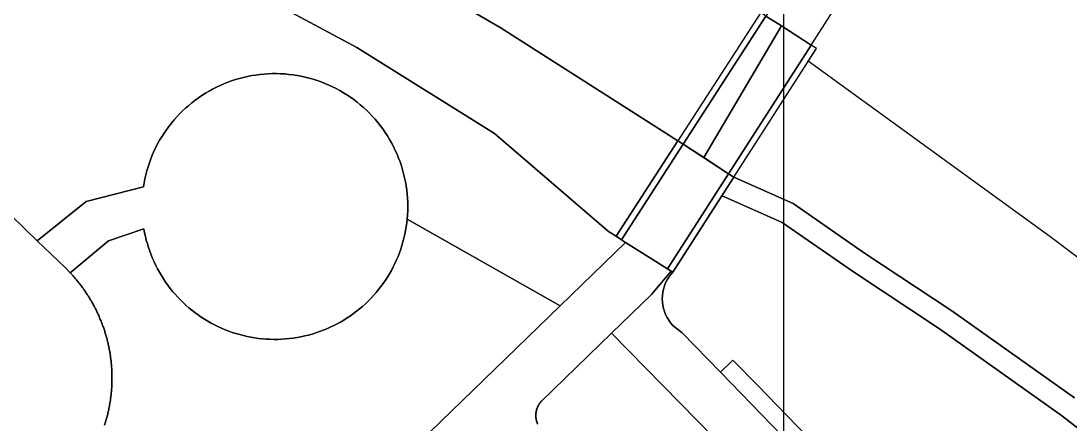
# Model space of a CAD drawing. Header units: metres. Extents: x -127 to 442, y -186 to 462.
# Drawn here: x 213.94 to 262.16, y 69.56 to 88.09 of the extents above; entities that cross this region are included whole.
import ezdxf

# ---------------------------------------------------------------- set-up
doc = ezdxf.new("R2010")
doc.units = ezdxf.units.M

msp = doc.modelspace()

# ---------------------------------------------------------------- linework, layer by layer
at = {"color": 7}
msp.add_lwpolyline([(0, 0), (249, 0), (249, 249), (0, 249)], close=True, dxfattribs=at)
at = {"layer": 'road_0', "color": 8}
for points in [[(217.787, 69.511), (217.803, 69.561), (217.818, 69.611), (217.833, 69.662), (217.848, 69.713), (217.863, 69.763), (217.877, 69.814), (217.891, 69.865), (217.904, 69.916), (217.917, 69.968), (217.93, 70.019), (217.942, 70.07), (217.954, 70.122), (217.965, 70.173), (217.976, 70.225), (217.987, 70.277), (217.997, 70.328), (218.007, 70.38), (218.016, 70.432), (218.025, 70.484), (218.034, 70.536), (218.042, 70.588), (218.05, 70.64), (218.058, 70.693), (218.065, 70.745), (218.072, 70.797), (218.078, 70.85), (218.084, 70.902), (218.09, 70.955), (218.095, 71.007), (218.1, 71.06), (218.104, 71.112), (218.108, 71.165), (218.112, 71.218), (218.115, 71.27), (218.118, 71.323), (218.12, 71.376), (218.122, 71.429), (218.124, 71.481), (218.125, 71.534), (218.126, 71.587), (218.126, 71.64), (218.126, 71.693), (218.126, 71.745), (218.125, 71.798), (218.124, 71.851), (218.122, 71.904), (218.121, 71.957), (218.118, 72.009), (218.116, 72.062), (218.112, 72.115), (218.109, 72.167), (218.105, 72.22), (218.105, 72.22), (218.101, 72.268), (218.097, 72.316), (218.092, 72.364), (218.087, 72.412), (218.082, 72.46), (218.077, 72.508), (218.071, 72.556), (218.065, 72.604), (218.058, 72.652), (218.051, 72.699), (218.044, 72.747), (218.036, 72.795), (218.029, 72.842), (218.02, 72.89), (218.012, 72.937), (218.003, 72.985), (217.994, 73.032), (217.985, 73.08), (217.975, 73.127), (217.965, 73.174), (217.954, 73.221), (217.943, 73.268), (217.932, 73.315), (217.921, 73.362), (217.909, 73.409), (217.897, 73.455), (217.885, 73.502), (217.872, 73.549), (217.859, 73.595), (217.846, 73.641), (217.832, 73.688), (217.818, 73.734), (217.804, 73.78), (217.79, 73.826), (217.775, 73.872), (217.76, 73.918), (217.744, 73.963), (217.728, 74.009), (217.712, 74.054), (217.696, 74.1), (217.679, 74.145), (217.662, 74.19), (217.644, 74.235), (217.627, 74.28), (217.609, 74.325), (217.59, 74.37), (217.572, 74.414), (217.553, 74.458), (217.534, 74.503), (217.514, 74.547), (217.495, 74.591), (217.474, 74.635), (217.454, 74.678), (217.433, 74.722), (217.412, 74.765), (217.391, 74.809), (217.369, 74.852), (217.348, 74.895), (217.325, 74.938), (217.303, 74.98), (217.28, 75.023), (217.257, 75.065), (217.234, 75.108), (217.21, 75.15), (217.186, 75.192), (217.162, 75.233), (217.137, 75.275), (217.113, 75.316), (217.088, 75.357), (217.062, 75.399), (217.037, 75.439), (217.011, 75.48), (216.985, 75.521), (216.958, 75.561), (216.931, 75.601), (216.904, 75.641), (216.877, 75.681), (216.85, 75.721), (216.822, 75.76), (216.794, 75.799), (216.765, 75.838), (216.737, 75.877), (216.708, 75.916), (216.679, 75.954), (216.649, 75.992), (216.62, 76.031), (216.59, 76.068), (216.56, 76.106), (216.529, 76.143), (216.498, 76.181), (216.468, 76.218), (216.436, 76.254), (216.405, 76.291), (216.373, 76.327), (216.341, 76.364), (216.309, 76.4), (216.277, 76.435), (216.244, 76.471), (216.211, 76.506), (216.211, 76.506), (215.97, 76.75), (214.687, 77.984), (212.29, 80.29)], [(237.692, 69.557), (237.689, 69.564), (237.686, 69.57), (237.683, 69.577), (237.681, 69.583), (237.678, 69.59), (237.675, 69.596), (237.673, 69.603), (237.67, 69.61), (237.668, 69.616), (237.665, 69.623), (237.663, 69.63), (237.66, 69.636), (237.658, 69.643), (237.656, 69.65), (237.654, 69.656), (237.651, 69.663), (237.649, 69.67), (237.647, 69.677), (237.645, 69.684), (237.643, 69.69), (237.641, 69.697), (237.639, 69.704), (237.638, 69.711), (237.636, 69.718), (237.634, 69.725), (237.632, 69.732), (237.631, 69.739), (237.629, 69.745), (237.628, 69.752), (237.626, 69.759), (237.625, 69.766), (237.624, 69.773), (237.622, 69.78), (237.621, 69.787), (237.62, 69.794), (237.619, 69.801), (237.618, 69.808), (237.617, 69.815), (237.616, 69.822), (237.615, 69.829), (237.614, 69.836), (237.613, 69.843), (237.612, 69.851), (237.611, 69.858), (237.611, 69.865), (237.61, 69.872), (237.61, 69.879), (237.609, 69.886), (237.609, 69.893), (237.608, 69.9), (237.608, 69.907), (237.608, 69.914), (237.607, 69.921), (237.607, 69.928), (237.607, 69.936), (237.607, 69.943), (237.607, 69.95), (237.607, 69.957), (237.607, 69.964), (237.607, 69.971), (237.607, 69.971), (237.607, 69.978), (237.607, 69.985), (237.608, 69.992), (237.608, 69.999), (237.608, 70.006), (237.609, 70.014), (237.609, 70.021), (237.61, 70.028), (237.61, 70.035), (237.611, 70.042), (237.611, 70.049), (237.612, 70.056), (237.613, 70.063), (237.614, 70.07), (237.615, 70.077), (237.615, 70.084), (237.616, 70.091), (237.617, 70.098), (237.619, 70.105), (237.62, 70.112), (237.621, 70.119), (237.622, 70.126), (237.623, 70.133), (237.625, 70.14), (237.626, 70.147), (237.627, 70.154), (237.629, 70.161), (237.631, 70.168), (237.632, 70.175), (237.634, 70.182), (237.635, 70.189), (237.637, 70.196), (237.639, 70.203), (237.641, 70.209), (237.643, 70.216), (237.645, 70.223), (237.647, 70.23), (237.649, 70.237), (237.651, 70.244), (237.653, 70.25), (237.655, 70.257), (237.657, 70.264), (237.66, 70.27), (237.662, 70.277), (237.664, 70.284), (237.667, 70.291), (237.669, 70.297), (237.672, 70.304), (237.675, 70.31), (237.677, 70.317), (237.68, 70.324), (237.683, 70.33), (237.685, 70.337), (237.688, 70.343), (237.691, 70.35), (237.694, 70.356), (237.697, 70.363), (237.7, 70.369), (237.703, 70.375), (237.706, 70.382), (237.709, 70.388), (237.713, 70.394), (237.716, 70.401), (237.719, 70.407), (237.723, 70.413), (237.726, 70.42), (237.73, 70.426), (237.733, 70.432), (237.737, 70.438), (237.74, 70.444), (237.744, 70.45), (237.747, 70.456), (237.751, 70.462), (237.755, 70.468), (237.759, 70.474), (237.763, 70.48), (237.767, 70.486), (237.77, 70.492), (237.774, 70.498), (237.778, 70.504), (237.783, 70.51), (237.787, 70.516), (237.791, 70.521), (237.795, 70.527), (237.799, 70.533), (237.804, 70.538), (237.808, 70.544), (237.812, 70.55), (237.817, 70.555), (237.821, 70.561), (237.826, 70.566), (237.83, 70.572), (237.835, 70.577), (237.839, 70.583), (237.844, 70.588), (237.849, 70.593), (237.853, 70.599), (237.858, 70.604), (237.863, 70.609), (237.863, 70.609), (241.09, 73.741), (242.924, 75.513), (243.569, 76.284), (243.828, 76.593), (243.666, 76.697), (241.726, 77.9), (238.731, 74.993), (234.224, 70.619), (225.826, 62.487)], [(266.04, 51.35), (246.088, 71.945), (246.088, 71.945), (244.34, 73.75), (243.91, 74.086), (243.804, 74.206), (243.716, 74.327), (243.639, 74.455), (243.572, 74.59), (243.517, 74.729), (243.474, 74.873), (243.443, 75.02), (243.424, 75.168), (243.417, 75.318), (243.424, 75.469), (243.443, 75.618), (243.474, 75.764), (243.517, 75.908), (243.572, 76.048), (243.639, 76.182), (243.716, 76.31), (243.805, 76.432), (243.902, 76.545), (243.828, 76.593), (243.569, 76.284), (242.924, 75.513), (241.09, 73.741), (248.939, 65.722)]]:
    msp.add_lwpolyline(points, dxfattribs=at)
at = {"layer": 'road_1', "color": 7}
for points in [[(254.176, 93.087), (252.114, 94.393), (248.186, 88.314), (248.893, 87.857), (250.257, 86.976), (254.176, 93.087)], [(250.257, 86.976), (248.186, 88.314), (244.377, 82.418), (246.468, 81.067), (250.257, 86.976)], [(246.468, 81.067), (245.327, 81.804), (244.377, 82.418), (241.544, 78.033), (241.726, 77.9), (243.666, 76.697), (246.468, 81.067)]]:
    msp.add_lwpolyline(points, close=True, dxfattribs=at)
at = {"layer": 'terrain_0', "color": 8}
for points in [[(248.186, 88.314), (247.943, 88.471), (244.133, 82.575), (244.377, 82.418), (248.186, 88.314)], [(250.257, 86.976), (246.468, 81.067), (246.712, 80.909), (250.501, 86.818), (250.257, 86.976)], [(244.377, 82.418), (244.133, 82.575), (241.3, 78.19), (241.544, 78.033), (244.377, 82.418)], [(246.163, 80.056), (246.712, 80.909), (246.468, 81.067), (243.666, 76.697), (243.828, 76.593), (243.902, 76.545), (246.163, 80.056)]]:
    msp.add_lwpolyline(points, close=True, dxfattribs=at)
at = {"layer": 'terrain_5', "color": 3}
for points in [[(209.739, 97.568), (217.14, 93.18), (223.317, 90.135), (229.38, 86.87), (235.708, 82.909), (240.94, 78.41), (241.3, 78.19), (244.133, 82.575), (235.97, 87.78), (227.561, 92.674), (227.561, 92.674), (206.31, 105.04)], [(212.29, 80.29), (214.687, 77.984), (216.937, 79.791), (219.57, 80.457), (219.57, 80.457), (219.601, 80.645), (219.638, 80.832), (219.681, 81.018), (219.729, 81.202), (219.783, 81.384), (219.843, 81.565), (219.908, 81.744), (219.979, 81.921), (220.056, 82.096), (220.138, 82.268), (220.225, 82.437), (220.317, 82.604), (220.415, 82.767), (220.517, 82.928), (220.625, 83.085), (220.738, 83.239), (220.855, 83.389), (220.977, 83.535), (221.103, 83.678), (221.234, 83.817), (221.368, 83.951), (221.508, 84.081), (221.651, 84.207), (221.798, 84.328), (221.948, 84.445), (222.102, 84.557), (222.26, 84.664), (222.421, 84.766), (222.585, 84.863), (222.752, 84.955), (222.922, 85.041), (223.094, 85.123), (223.269, 85.198), (223.446, 85.269), (223.625, 85.333), (223.806, 85.393), (223.989, 85.446), (224.173, 85.494), (224.359, 85.536), (224.546, 85.572), (224.734, 85.602), (224.923, 85.627), (225.113, 85.645), (225.303, 85.658), (225.493, 85.664), (225.684, 85.665), (225.874, 85.66), (226.065, 85.649), (226.254, 85.632), (226.443, 85.609), (226.632, 85.58), (226.819, 85.545), (227.005, 85.504), (227.19, 85.458), (227.373, 85.406), (227.555, 85.348), (227.734, 85.285), (227.912, 85.216), (228.087, 85.141), (228.26, 85.061), (228.431, 84.976), (228.598, 84.886), (228.763, 84.79), (228.925, 84.689), (229.083, 84.583), (229.238, 84.473), (229.39, 84.357), (229.538, 84.237), (229.682, 84.112), (229.822, 83.983), (229.958, 83.85), (230.089, 83.712), (230.217, 83.57), (230.34, 83.425), (230.458, 83.275), (230.572, 83.122), (230.68, 82.966), (230.784, 82.806), (230.883, 82.643), (230.977, 82.478), (231.065, 82.309), (231.148, 82.137), (231.226, 81.964), (231.298, 81.787), (231.365, 81.609), (231.426, 81.428), (231.482, 81.246), (231.532, 81.062), (231.576, 80.877), (231.614, 80.69), (231.646, 80.503), (231.673, 80.314), (231.694, 80.124), (231.708, 79.935), (231.717, 79.744), (231.72, 79.554), (231.717, 79.363), (231.708, 79.173), (231.693, 78.983), (231.693, 78.983), (238.731, 74.993), (241.726, 77.9), (241.544, 78.033), (241.3, 78.19), (240.94, 78.41), (235.708, 82.909), (229.38, 86.87), (223.317, 90.135)], [(262.37, 70.76), (256.73, 74.76), (252.72, 77.41), (249.43, 79.7), (246.712, 80.909), (246.712, 80.909), (246.163, 80.056), (246.306, 79.995), (248.937, 78.825), (252.159, 76.582), (256.165, 73.935), (261.774, 69.956), (269.015, 64.349)], [(269.015, 64.349), (261.774, 69.956), (256.165, 73.935), (252.159, 76.582), (248.937, 78.825), (246.306, 79.995), (246.163, 80.056), (246.163, 80.056), (243.902, 76.545), (243.805, 76.432), (243.716, 76.31), (243.639, 76.182), (243.572, 76.048), (243.517, 75.908), (243.474, 75.764), (243.443, 75.618), (243.424, 75.469), (243.417, 75.318), (243.424, 75.168), (243.443, 75.02), (243.474, 74.873), (243.517, 74.729), (243.572, 74.59), (243.639, 74.455), (243.716, 74.327), (243.804, 74.206), (243.91, 74.086), (244.34, 73.75), (246.088, 71.945), (246.663, 72.502), (247.804, 71.324), (258.589, 60.191)], [(225.826, 62.487), (234.224, 70.619), (234.224, 70.619), (238.731, 74.993), (231.693, 78.983), (231.693, 78.983), (231.674, 78.806), (231.649, 78.631), (231.62, 78.456), (231.585, 78.281), (231.545, 78.108), (231.501, 77.936), (231.451, 77.766), (231.397, 77.597), (231.337, 77.43), (231.273, 77.264), (231.204, 77.101), (231.13, 76.939), (231.051, 76.78), (230.968, 76.623), (230.881, 76.469), (230.789, 76.317), (230.692, 76.168), (230.592, 76.021), (230.487, 75.878), (230.378, 75.738), (230.264, 75.601), (230.147, 75.468), (230.027, 75.337), (229.902, 75.211), (229.774, 75.088), (229.642, 74.969), (229.507, 74.854), (229.369, 74.743), (229.227, 74.635), (229.082, 74.532), (228.935, 74.434), (228.785, 74.339), (228.631, 74.249), (228.476, 74.164), (228.318, 74.083), (228.158, 74.006), (227.995, 73.935), (227.831, 73.868), (227.664, 73.806), (227.496, 73.749), (227.326, 73.696), (227.155, 73.649), (226.983, 73.607), (226.809, 73.569), (226.635, 73.537), (226.459, 73.51), (226.283, 73.488), (226.106, 73.471), (225.929, 73.459), (225.752, 73.452), (225.574, 73.451), (225.397, 73.455), (225.219, 73.463), (225.042, 73.477), (224.866, 73.496), (224.69, 73.521), (224.515, 73.55), (224.341, 73.585), (224.167, 73.624), (223.996, 73.668), (223.825, 73.718), (223.656, 73.772), (223.489, 73.832), (223.323, 73.896), (223.159, 73.965), (222.998, 74.038), (222.839, 74.117), (222.682, 74.2), (222.527, 74.287), (222.375, 74.379), (222.226, 74.475), (222.08, 74.576), (221.936, 74.681), (221.796, 74.789), (221.659, 74.902), (221.525, 75.019), (221.395, 75.14), (221.268, 75.264), (221.145, 75.392), (221.026, 75.524), (220.911, 75.659), (220.799, 75.797), (220.692, 75.939), (220.589, 76.083), (220.49, 76.231), (220.396, 76.381), (220.305, 76.534), (220.22, 76.69), (220.139, 76.847), (220.062, 77.008), (219.99, 77.17), (219.923, 77.334), (219.861, 77.501), (219.804, 77.669), (219.751, 77.838), (219.704, 78.009), (219.661, 78.182), (219.623, 78.355), (219.591, 78.53), (219.591, 78.53), (217.962, 77.987), (216.211, 76.506), (216.211, 76.506), (216.244, 76.471), (216.277, 76.435), (216.309, 76.4), (216.341, 76.364), (216.373, 76.327), (216.405, 76.291), (216.436, 76.254), (216.468, 76.218), (216.498, 76.181), (216.529, 76.143), (216.56, 76.106), (216.59, 76.068), (216.62, 76.031), (216.649, 75.992), (216.679, 75.954), (216.708, 75.916), (216.737, 75.877), (216.765, 75.838), (216.794, 75.799), (216.822, 75.76), (216.85, 75.721), (216.877, 75.681), (216.904, 75.641), (216.931, 75.601), (216.958, 75.561), (216.985, 75.521), (217.011, 75.48), (217.037, 75.439), (217.062, 75.399), (217.088, 75.357), (217.113, 75.316), (217.137, 75.275), (217.162, 75.233), (217.186, 75.192), (217.21, 75.15), (217.234, 75.108), (217.257, 75.065), (217.28, 75.023), (217.303, 74.98), (217.325, 74.938), (217.348, 74.895), (217.369, 74.852), (217.391, 74.809), (217.412, 74.765), (217.433, 74.722), (217.454, 74.678), (217.474, 74.635), (217.495, 74.591), (217.514, 74.547), (217.534, 74.503), (217.553, 74.458), (217.572, 74.414), (217.59, 74.37), (217.609, 74.325), (217.627, 74.28), (217.644, 74.235), (217.662, 74.19), (217.679, 74.145), (217.696, 74.1), (217.712, 74.054), (217.728, 74.009), (217.744, 73.963), (217.76, 73.918), (217.775, 73.872), (217.79, 73.826), (217.804, 73.78), (217.818, 73.734), (217.832, 73.688), (217.846, 73.641), (217.859, 73.595), (217.872, 73.549), (217.885, 73.502), (217.897, 73.455), (217.909, 73.409), (217.921, 73.362), (217.932, 73.315), (217.943, 73.268), (217.954, 73.221), (217.965, 73.174), (217.975, 73.127), (217.985, 73.08), (217.994, 73.032), (218.003, 72.985), (218.012, 72.937), (218.02, 72.89), (218.029, 72.842), (218.036, 72.795), (218.044, 72.747), (218.051, 72.699), (218.058, 72.652), (218.065, 72.604), (218.071, 72.556), (218.077, 72.508), (218.082, 72.46), (218.087, 72.412), (218.092, 72.364), (218.097, 72.316), (218.101, 72.268), (218.105, 72.22), (218.105, 72.22), (218.109, 72.167), (218.112, 72.115), (218.116, 72.062), (218.118, 72.009), (218.121, 71.957), (218.122, 71.904), (218.124, 71.851), (218.125, 71.798), (218.126, 71.745), (218.126, 71.693), (218.126, 71.64), (218.126, 71.587), (218.125, 71.534), (218.124, 71.481), (218.122, 71.429), (218.12, 71.376), (218.118, 71.323), (218.115, 71.27), (218.112, 71.218), (218.108, 71.165), (218.104, 71.112), (218.1, 71.06), (218.095, 71.007), (218.09, 70.955), (218.084, 70.902), (218.078, 70.85), (218.072, 70.797), (218.065, 70.745), (218.058, 70.693), (218.05, 70.64), (218.042, 70.588), (218.034, 70.536), (218.025, 70.484), (218.016, 70.432), (218.007, 70.38), (217.997, 70.328), (217.987, 70.277), (217.976, 70.225), (217.965, 70.173), (217.954, 70.122), (217.942, 70.07), (217.93, 70.019), (217.917, 69.968), (217.904, 69.916), (217.891, 69.865), (217.877, 69.814), (217.863, 69.763), (217.848, 69.713), (217.833, 69.662), (217.818, 69.611), (217.803, 69.561), (217.787, 69.511)], [(248.939, 65.722), (241.09, 73.741), (241.09, 73.741), (237.863, 70.609), (237.863, 70.609), (237.858, 70.604), (237.853, 70.599), (237.849, 70.593), (237.844, 70.588), (237.839, 70.583), (237.835, 70.577), (237.83, 70.572), (237.826, 70.566), (237.821, 70.561), (237.817, 70.555), (237.812, 70.55), (237.808, 70.544), (237.804, 70.538), (237.799, 70.533), (237.795, 70.527), (237.791, 70.521), (237.787, 70.516), (237.783, 70.51), (237.778, 70.504), (237.774, 70.498), (237.77, 70.492), (237.767, 70.486), (237.763, 70.48), (237.759, 70.474), (237.755, 70.468), (237.751, 70.462), (237.747, 70.456), (237.744, 70.45), (237.74, 70.444), (237.737, 70.438), (237.733, 70.432), (237.73, 70.426), (237.726, 70.42), (237.723, 70.413), (237.719, 70.407), (237.716, 70.401), (237.713, 70.394), (237.709, 70.388), (237.706, 70.382), (237.703, 70.375), (237.7, 70.369), (237.697, 70.363), (237.694, 70.356), (237.691, 70.35), (237.688, 70.343), (237.685, 70.337), (237.683, 70.33), (237.68, 70.324), (237.677, 70.317), (237.675, 70.31), (237.672, 70.304), (237.669, 70.297), (237.667, 70.291), (237.664, 70.284), (237.662, 70.277), (237.66, 70.27), (237.657, 70.264), (237.655, 70.257), (237.653, 70.25), (237.651, 70.244), (237.649, 70.237), (237.647, 70.23), (237.645, 70.223), (237.643, 70.216), (237.641, 70.209), (237.639, 70.203), (237.637, 70.196), (237.635, 70.189), (237.634, 70.182), (237.632, 70.175), (237.631, 70.168), (237.629, 70.161), (237.627, 70.154), (237.626, 70.147), (237.625, 70.14), (237.623, 70.133), (237.622, 70.126), (237.621, 70.119), (237.62, 70.112), (237.619, 70.105), (237.617, 70.098), (237.616, 70.091), (237.615, 70.084), (237.615, 70.077), (237.614, 70.07), (237.613, 70.063), (237.612, 70.056), (237.611, 70.049), (237.611, 70.042), (237.61, 70.035), (237.61, 70.028), (237.609, 70.021), (237.609, 70.014), (237.608, 70.006), (237.608, 69.999), (237.608, 69.992), (237.607, 69.985), (237.607, 69.978), (237.607, 69.971), (237.607, 69.971), (237.607, 69.964), (237.607, 69.957), (237.607, 69.95), (237.607, 69.943), (237.607, 69.936), (237.607, 69.928), (237.607, 69.921), (237.608, 69.914), (237.608, 69.907), (237.608, 69.9), (237.609, 69.893), (237.609, 69.886), (237.61, 69.879), (237.61, 69.872), (237.611, 69.865), (237.611, 69.858), (237.612, 69.851), (237.613, 69.843), (237.614, 69.836), (237.615, 69.829), (237.616, 69.822), (237.617, 69.815), (237.618, 69.808), (237.619, 69.801), (237.62, 69.794), (237.621, 69.787), (237.622, 69.78), (237.624, 69.773), (237.625, 69.766), (237.626, 69.759), (237.628, 69.752), (237.629, 69.745), (237.631, 69.739), (237.632, 69.732), (237.634, 69.725), (237.636, 69.718), (237.638, 69.711), (237.639, 69.704), (237.641, 69.697), (237.643, 69.69), (237.645, 69.684), (237.647, 69.677), (237.649, 69.67), (237.651, 69.663), (237.654, 69.656), (237.656, 69.65), (237.658, 69.643), (237.66, 69.636), (237.663, 69.63), (237.665, 69.623), (237.668, 69.616), (237.67, 69.61), (237.673, 69.603), (237.675, 69.596), (237.678, 69.59), (237.681, 69.583), (237.683, 69.577), (237.686, 69.57), (237.689, 69.564), (237.692, 69.557)], [(263.87, 54.74), (258.589, 60.191), (247.804, 71.324), (246.663, 72.502), (246.088, 71.945), (246.088, 71.945), (266.04, 51.35)]]:
    msp.add_lwpolyline(points, dxfattribs=at)
msp.add_lwpolyline([(231.693, 78.983), (231.708, 79.173), (231.717, 79.363), (231.72, 79.554), (231.717, 79.744), (231.708, 79.935), (231.694, 80.124), (231.673, 80.314), (231.646, 80.503), (231.614, 80.69), (231.576, 80.877), (231.532, 81.062), (231.482, 81.246), (231.426, 81.428), (231.365, 81.609), (231.298, 81.787), (231.226, 81.964), (231.148, 82.137), (231.065, 82.309), (230.977, 82.478), (230.883, 82.643), (230.784, 82.806), (230.68, 82.966), (230.572, 83.122), (230.458, 83.275), (230.34, 83.425), (230.217, 83.57), (230.089, 83.712), (229.958, 83.85), (229.822, 83.983), (229.682, 84.112), (229.538, 84.237), (229.39, 84.357), (229.238, 84.473), (229.083, 84.583), (228.925, 84.689), (228.763, 84.79), (228.598, 84.886), (228.431, 84.976), (228.26, 85.061), (228.087, 85.141), (227.912, 85.216), (227.734, 85.285), (227.555, 85.348), (227.373, 85.406), (227.19, 85.458), (227.005, 85.504), (226.819, 85.545), (226.632, 85.58), (226.443, 85.609), (226.254, 85.632), (226.065, 85.649), (225.874, 85.66), (225.684, 85.665), (225.493, 85.664), (225.303, 85.658), (225.113, 85.645), (224.923, 85.627), (224.734, 85.602), (224.546, 85.572), (224.359, 85.536), (224.173, 85.494), (223.989, 85.446), (223.806, 85.393), (223.625, 85.333), (223.446, 85.269), (223.269, 85.198), (223.094, 85.123), (222.922, 85.041), (222.752, 84.955), (222.585, 84.863), (222.421, 84.766), (222.26, 84.664), (222.102, 84.557), (221.948, 84.445), (221.798, 84.328), (221.651, 84.207), (221.508, 84.081), (221.368, 83.951), (221.234, 83.817), (221.103, 83.678), (220.977, 83.535), (220.855, 83.389), (220.738, 83.239), (220.625, 83.085), (220.517, 82.928), (220.415, 82.767), (220.317, 82.604), (220.225, 82.437), (220.138, 82.268), (220.056, 82.096), (219.979, 81.921), (219.908, 81.744), (219.843, 81.565), (219.783, 81.384), (219.729, 81.202), (219.681, 81.018), (219.638, 80.832), (219.601, 80.645), (219.57, 80.457), (219.57, 80.457), (216.937, 79.791), (214.687, 77.984), (215.97, 76.75), (216.211, 76.506), (217.962, 77.987), (219.591, 78.53), (219.591, 78.53), (219.623, 78.355), (219.661, 78.182), (219.704, 78.009), (219.751, 77.838), (219.804, 77.669), (219.861, 77.501), (219.923, 77.334), (219.99, 77.17), (220.062, 77.008), (220.139, 76.847), (220.22, 76.69), (220.305, 76.534), (220.396, 76.381), (220.49, 76.231), (220.589, 76.083), (220.692, 75.939), (220.799, 75.797), (220.911, 75.659), (221.026, 75.524), (221.145, 75.392), (221.268, 75.264), (221.395, 75.14), (221.525, 75.019), (221.659, 74.902), (221.796, 74.789), (221.936, 74.681), (222.08, 74.576), (222.226, 74.475), (222.375, 74.379), (222.527, 74.287), (222.682, 74.2), (222.839, 74.117), (222.998, 74.038), (223.159, 73.965), (223.323, 73.896), (223.489, 73.832), (223.656, 73.772), (223.825, 73.718), (223.996, 73.668), (224.167, 73.624), (224.341, 73.585), (224.515, 73.55), (224.69, 73.521), (224.866, 73.496), (225.042, 73.477), (225.219, 73.463), (225.397, 73.455), (225.574, 73.451), (225.752, 73.452), (225.929, 73.459), (226.106, 73.471), (226.283, 73.488), (226.459, 73.51), (226.635, 73.537), (226.809, 73.569), (226.983, 73.607), (227.155, 73.649), (227.326, 73.696), (227.496, 73.749), (227.664, 73.806), (227.831, 73.868), (227.995, 73.935), (228.158, 74.006), (228.318, 74.083), (228.476, 74.164), (228.631, 74.249), (228.785, 74.339), (228.935, 74.434), (229.082, 74.532), (229.227, 74.635), (229.369, 74.743), (229.507, 74.854), (229.642, 74.969), (229.774, 75.088), (229.902, 75.211), (230.027, 75.337), (230.147, 75.468), (230.264, 75.601), (230.378, 75.738), (230.487, 75.878), (230.592, 76.021), (230.692, 76.168), (230.789, 76.317), (230.881, 76.469), (230.968, 76.623), (231.051, 76.78), (231.13, 76.939), (231.204, 77.101), (231.273, 77.264), (231.337, 77.43), (231.397, 77.597), (231.451, 77.766), (231.501, 77.936), (231.545, 78.108), (231.585, 78.281), (231.62, 78.456), (231.649, 78.631), (231.674, 78.806), (231.693, 78.983)], close=True, dxfattribs=at)
at = {"layer": 'water', "color": 5}
for points in [[(206.31, 105.04), (227.561, 92.674), (235.97, 87.78), (244.133, 82.575), (244.377, 82.418), (245.327, 81.804), (248.893, 87.857), (248.186, 88.314), (247.943, 88.471), (231.558, 99.323), (224.3, 104.13), (200.97, 119.52)], [(267.435, 73.506), (261.233, 78.18), (250.131, 86.242), (250.501, 86.818), (250.501, 86.818), (250.257, 86.976), (248.893, 87.857), (245.327, 81.804), (246.468, 81.067), (246.712, 80.909), (249.43, 79.7), (252.72, 77.41), (256.73, 74.76), (262.37, 70.76)]]:
    msp.add_lwpolyline(points, dxfattribs=at)

doc.saveas('drawing.dxf')
